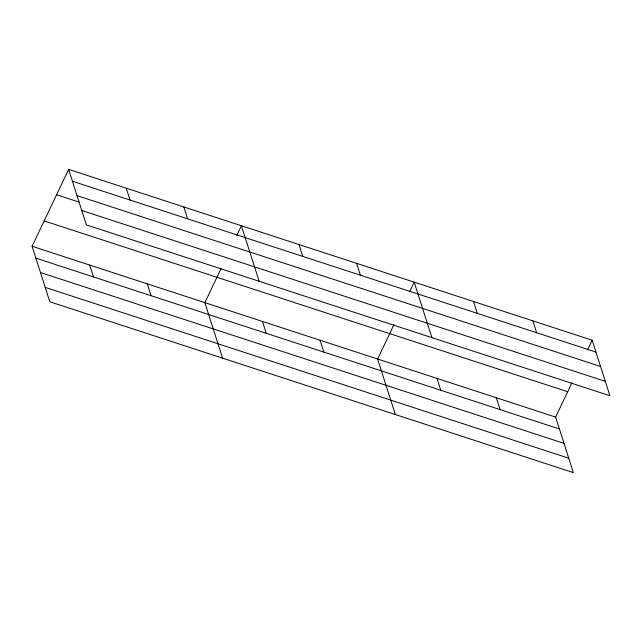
<?xml version="1.0" encoding="UTF-8"?>
<svg xmlns="http://www.w3.org/2000/svg" width="642" height="642" viewBox="0 0 642 642"><rect width="100%" height="100%" fill="white"/><g stroke="black" fill="none" stroke-linecap="round" stroke-linejoin="round"><path stroke-width="0.96" d="M571.982 382.72L555.635 417.107L573.354 472.624L49.819 301.78L32.1 246.271L68.646 169.376L592.181 340.22L609.9 395.729L86.365 224.893L68.646 169.376M221.209 268.26L204.87 302.647L222.581 358.156M236.842 235.381L241.416 225.751L259.127 281.268M393.979 324.635L377.632 359.022L395.352 414.539M409.604 291.757L414.178 282.135L431.897 337.644M587.607 349.842L592.181 340.22M72.434 181.237L595.969 352.081M77.024 195.641L600.567 366.486M56.584 194.751L79.247 202.142M81.767 210.488L605.302 381.324M44.162 220.896L567.697 391.732M32.1 246.271L555.635 417.107M35.888 258.132L559.423 428.976M40.486 272.537L564.021 443.381M45.221 287.375L568.756 458.219M532.852 320.856L536.632 332.716M473.515 301.491L477.303 313.36M496.306 397.751L500.094 409.612M436.969 378.387L440.757 390.248M356.591 263.34L360.379 275.201M299.003 244.546L302.791 256.407M320.045 340.228L323.833 352.097M262.458 321.441L266.245 333.302M183.821 206.965L187.608 218.826M126.233 188.17L130.021 200.031M147.275 283.852L151.063 295.713M89.687 265.058L93.475 276.927"/></g></svg>
